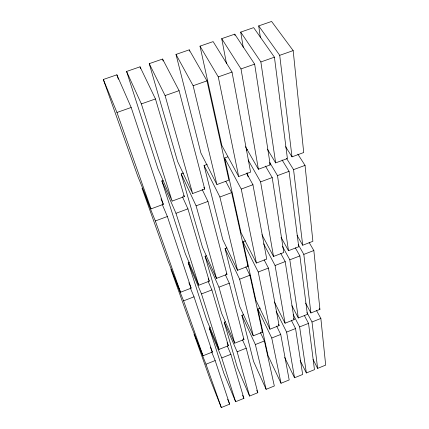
<?xml version="1.0" encoding="UTF-8"?>
<svg xmlns="http://www.w3.org/2000/svg" width="429" height="429" viewBox="0 0 429 429"><rect width="100%" height="100%" fill="white"/><g stroke="black" fill="none" stroke-linecap="round" stroke-linejoin="round"><path stroke-width="0.64" d="M221.31 407.55L205.984 364.216L194.015 334.105L209.942 378.807L221.31 407.55L229.638 404.161L215.165 360.558L211.669 352M210.489 327.638L209.309 328.099L223.852 373.23L235.612 401.732L243.903 398.364L230.888 354.295L227.252 345.817M225.397 321.782L224.222 322.249L237.43 367.782L249.571 396.058L257.824 392.701L246.219 348.187L242.455 339.789M243.656 314.618L241.902 315.304L253.528 361.325L266.125 389.323L274.329 385.987L264.393 340.948L260.387 332.47M260.296 308.086L257.808 309.062L268.018 355.518L281.016 383.269L289.184 379.949L280.732 334.438L276.587 326.04M284.647 357.427L294.53 377.777L302.654 374.469L295.549 328.539L291.275 320.211M300.118 360.483L306.365 372.962L314.462 369.669L308.531 323.369L304.456 315.696M313.057 359.529L317.621 368.388L325.681 365.106L320.86 318.452L316.371 310.258M205.984 364.216L215.165 360.558M235.612 401.732L221.755 357.936L230.888 354.295M249.571 396.058L237.135 351.807L246.219 348.187M266.125 389.323L255.362 344.546L264.393 340.948M281.016 383.269L271.75 338.02L280.732 334.438M294.53 377.777L286.615 332.1L295.549 328.539M306.365 372.962L299.63 326.909L308.531 323.369M317.621 368.388L312.001 321.986L320.86 318.452M203.003 355.78L183.58 300.852L170.898 269.203L190.926 325.429L203.003 355.78L212.35 352.07L194.015 296.82L190.433 288.191M189.457 262.146L188.202 262.623L206.483 319.348L219.058 349.41L228.357 345.72L211.872 289.924L208.124 281.381M206.317 255.738L205.073 256.21L221.659 313.411L234.711 343.195L243.962 339.527L229.279 283.199L225.37 274.748M226.909 247.903L225.053 248.611L239.65 306.381L253.266 335.837L262.457 332.185L249.893 275.236L245.79 266.892M245.474 240.846L243.012 241.779L255.823 300.059L269.948 329.215L279.091 325.59L268.415 268.077L264.141 259.835M274.362 301.989L285.076 323.214L294.165 319.605L285.194 261.593L280.77 253.437M291.902 305.679L298.321 317.959L307.379 314.366L299.887 255.92L295.329 247.833M305.582 303.099L310.907 312.966L319.921 309.389L313.84 250.531L309.153 242.514M183.58 300.852L194.015 296.82M219.058 349.41L201.501 293.929L211.872 289.924M234.711 343.195L218.962 287.183L229.279 283.199M253.266 335.837L239.65 279.193L249.893 275.236M269.948 329.215L258.231 272.013L268.415 268.077M285.076 323.214L275.075 265.508L285.194 261.593M298.321 317.959L289.816 259.808L299.887 255.92M310.907 312.966L303.818 254.402L313.84 250.531M180.529 292.235L155.33 220.967L142.031 188.165L167.766 260.419L180.529 292.235L191.136 288.154L167.358 216.5L162.162 204.22M163.079 180.486L161.872 180.925L185.344 253.759L198.745 285.226L209.288 281.172L187.929 208.864L182.427 196.739M183.596 172.994L181.194 173.868L202.483 247.276L216.495 278.4L226.973 274.367L207.958 201.426L202.161 189.457M207.207 164.371L204.065 165.519L222.774 239.591L237.51 270.313L247.919 266.307L231.66 192.626L225.826 181.429M227.724 156.88L224.603 158.022L241.018 232.684L256.397 263.047L266.741 259.068L252.938 184.727L246.487 173.102M261.926 234.674L273.509 256.462L283.789 252.509L272.201 177.574L265.471 166.093M281.059 237.28L288.486 250.702L298.713 246.766L289.049 171.316L282.084 159.963M297.056 235.403L302.708 245.232L312.886 241.312L305.04 165.379L297.844 154.15M155.33 220.967L167.358 216.5M161.872 180.925L175.981 213.299L187.929 208.864M216.495 278.4L196.091 205.834L207.958 201.426M237.51 270.313L219.884 196.997L231.66 192.626M256.397 263.047L241.248 189.066L252.938 184.727M273.509 256.462L260.585 181.885L272.201 177.574M288.486 250.702L277.499 175.606L289.049 171.316M302.708 245.232L293.554 169.643L305.04 165.379M151.051 208.875L163.326 204.343L131.177 107.481L116.876 74.812L103.319 79.488L137.688 175.976L151.051 208.875L116.961 112.473L103.319 79.488M172.12 201.099L184.309 196.6L155.464 98.954L140.042 66.822L126.587 71.461L157.91 168.64L172.12 201.099L141.361 103.909L126.587 71.461M192.632 193.527L204.735 189.06L179.086 90.664L162.586 59.046L149.233 63.653L177.606 161.492L192.632 193.527L165.09 95.576L149.233 63.653M216.897 184.572L228.904 180.142L206.998 80.861L189.237 49.855L175.997 54.419L200.911 153.035L216.897 184.572L193.136 85.73L175.997 54.419M238.68 176.534L250.6 172.136L232.025 72.072L213.138 41.608L200.005 46.139L221.836 145.447L238.68 176.534L218.275 76.904L200.005 46.139M245.436 146.675L258.397 169.262L270.238 164.892L254.649 64.13L234.76 34.154L221.723 38.648L226.491 63.631M267.364 149.158L275.643 162.897L287.414 158.553L274.426 57.186L253.662 27.633L240.712 32.1L243.232 47.303M285.58 146.664L292.004 156.858L303.711 152.536L293.173 50.606L271.589 21.45L258.714 25.89L260.403 37.768M246.305 150.102L247.544 149.646M116.961 112.473L131.177 107.481M141.361 103.909L155.464 98.954M165.09 95.576L179.086 90.664M193.136 85.73L206.998 80.861M218.275 76.904L232.025 72.072M221.723 38.648L241.007 68.919L254.649 64.13M240.712 32.1L260.875 61.942L274.426 57.186M258.714 25.89L279.708 55.33L293.173 50.606M286.518 158.328L293.554 169.643M269.68 162.452L277.499 175.606M269.557 163.739L270.238 164.892M298.235 244.61L303.818 254.402M248.118 159.91L260.585 181.885M319.289 308.231L319.921 309.389M282.48 246.444L289.816 259.808M224.603 158.022L241.248 189.066M306.955 312.564L312.001 321.986M263.626 243.801L275.075 265.508M293.168 314.457L299.63 326.909M293.559 318.436L294.165 319.605M243.012 241.779L258.231 272.013M204.065 165.519L219.884 196.997M276.12 311.175L286.615 332.1M278.501 324.404L279.091 325.59M247.329 265.111L247.919 266.307M203.861 187.264L204.735 189.06M257.808 309.062L271.75 338.02M225.053 248.611L239.65 279.193M261.888 330.99L262.457 332.185M181.194 173.868L196.091 205.834M226.41 273.155L226.973 274.367M241.902 315.304L255.362 344.546M183.751 195.388L184.309 196.6M243.42 338.32L243.962 339.527M205.073 256.21L218.962 287.183M208.21 278.716L209.288 281.172M256.746 390.256L257.824 392.701M224.222 322.249L237.135 351.807M227.043 342.669L228.357 345.72M188.202 262.623L201.501 293.929M160.972 198.804L163.326 204.343M242.599 395.281L243.903 398.364M209.309 328.099L221.755 357.936M188.862 282.679L191.136 288.154M210.328 347.141L212.35 352.07M227.665 399.292L229.638 404.161M116.876 74.812L118.366 79.247M175.981 213.299L198.745 285.226M140.042 66.822L140.621 68.737M162.586 59.046L163.111 60.988M189.237 49.855L189.543 51.158M247.319 172.812L248.064 176.732M241.007 68.919L258.397 169.262M234.76 34.154L234.99 35.473M260.875 61.942L275.643 162.897M279.708 55.33L292.004 156.858"/></g></svg>
